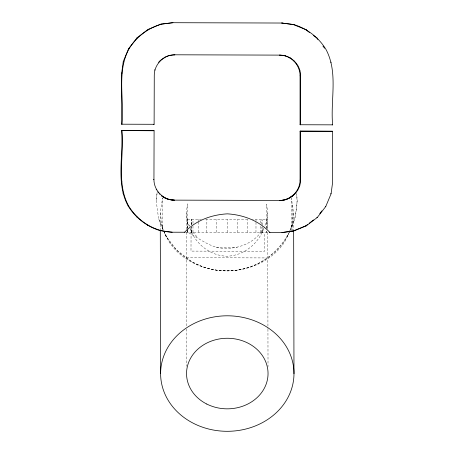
<?xml version="1.0" encoding="UTF-8"?>
<svg xmlns="http://www.w3.org/2000/svg" width="454" height="454" viewBox="0 0 454 454"><rect width="100%" height="100%" fill="white"/><g stroke="black" fill="none" stroke-linecap="round" stroke-linejoin="round"><path stroke-width="0.34" stroke-dasharray="2.27 1.7" d="M263.365 228.328C256.459 241.477 241.142 248.134 226.762 248.417C211.365 248.991 200.356 238.866 187.553 232.255L187.559 229.554M187.564 228.878L187.723 219.424L187.695 228.878M187.553 232.255L187.689 229.554M191.452 232.266L191.469 227.539M191.474 224.838L191.492 219.435M191.56 232.266L191.577 227.539M191.582 224.838L191.599 219.435M191.815 232.266L191.832 226.864M191.838 224.162L191.855 219.435M192.973 232.272L192.99 226.194M193.001 223.493L193.012 219.441M198.341 232.289L198.375 221.478M198.375 220.803L198.381 219.452M206.82 232.312L206.859 219.481M216.672 232.346L216.711 219.509M227.227 232.374L227.267 219.543M237.765 232.408L237.805 219.577M247.566 232.437L247.606 219.605M255.965 232.465L255.999 221.66M255.999 220.984L256.005 219.634M260.704 232.482L260.721 225.729M260.732 223.022L260.744 219.645M261.714 232.482L261.731 227.079M261.737 224.378L261.754 219.651M262.389 232.488L262.406 225.729M262.412 225.053L262.429 219.651M266.265 232.499L266.271 231.148M266.282 228.447L266.305 219.662M267.729 229.122L267.758 219.668L252.276 219.623M191.077 232.266L190.986 251.096L264.568 251.323L264.659 232.493M292.268 231.165L292.393 204.992M157.118 192.666L156.114 200.265L158.571 218.533L163.202 229.872L158.571 218.533M156.17 200.265L157.175 192.666M160.285 230.632L160.245 212.92L162.589 197.984L162.657 229.542M186.225 229.503L186.185 213L187.616 203.874L187.678 230.229M266.39 228.345L266.333 204.113C268.428 211.995 267.565 220.303 264.024 227.59M291.496 231.296L291.417 198.375L293.619 213.335L291.275 228.271L290.237 230.422M190.147 228.583C195.436 243.974 210.31 255.778 226.779 256.215C243.475 255.874 258.581 243.843 263.802 228.197M287.495 236.08L294.935 218.59L297.353 200.322L296.479 193.699C299.992 220.638 284.874 247.578 261.975 261.436A70.591 70.591 0 0 1 191.384 261.408L176.771 250.188L165.557 235.564L164.246 232.397M291.491 226.887L291.752 225.224L292.183 225.224M289.204 232.55L284.544 242.181A66.687 57.754 -0.1 0 1 169.036 241.829L162.294 227.539L161.993 224.821M187.593 219.424L201.48 219.464M205.713 219.475L248.747 219.611M185.834 232.249L268.74 232.505M216.218 247.18L237.311 247.243M186.532 257.685L266.543 257.929M190.652 228.742L191.56 230.66L198.001 237.992M166.856 237.209L165.602 235.564L164.297 232.397L165.619 235.564A70.591 70.591 0 0 0 287.881 235.609M189.443 226.183L187.53 222.137L186.185 213M188.836 224.906L189.273 226.132M160.245 212.92L162.441 227.88M293.619 213.335L293.659 230.887M267.678 213.255L267.712 229.066M267.724 232.499L267.939 328.497M267.939 329.201L268.025 366.611M266.396 231.114L266.396 232.499M262.134 230.882L262.14 232.794M191.56 230.66L191.565 232.579M187.678 230.904L187.684 232.255M186.231 232.249L186.441 326.131M186.446 328.951L186.532 366.361"/><path stroke-width="0.68" d="M160.188 230.643C146.801 226.625 135.394 217.824 128.096 205.9C115.594 182.792 123.76 155.506 121.519 130.616L154.099 130.712L153.946 179.534C153.844 190.521 163.429 200.163 174.415 200.129C170.074 199.913 165.494 198.96 162.072 196.117M169.546 55.473L169.053 55.473L174.864 54.792C163.877 54.69 154.235 64.269 154.269 75.262L154.116 124.294L121.541 124.197L121.695 73.06L123.261 61.477L128.584 48.737L137.023 37.807L148.004 29.436L160.773 24.193L172.861 22.7L160.773 24.193M172.214 232.21C154.292 231.636 137.795 221.115 128.59 205.9C116.088 182.792 124.254 155.506 122.013 130.616M161.266 24.193C147.879 28.148 136.438 36.876 129.078 48.737C116.406 71.84 124.447 99.25 122.035 124.197L121.541 124.197M300.554 131.161L300.554 180.107C300.565 191.242 290.583 200.821 279.477 200.452C290.429 200.583 300.049 191.049 300.06 180.107L300.06 131.161L332.634 131.263L332.634 182.258L331.085 193.767L325.762 206.508L317.323 217.438L306.342 225.808L293.568 231.058L281.979 232.544L269.228 232.505M158.605 62.351L159.422 61.29M319.781 213.613L321.892 210.883M184.67 232.244C195.685 220.474 211.479 214.719 227.346 213.845C243.202 214.816 258.962 220.667 269.903 232.505M160.898 59.945L164.592 57.51M293.715 230.791L305.848 225.808L307.494 224.554M309.14 223.3L313.532 219.952M164.717 57.255L168.434 55.729M281.894 232.544L293.659 230.887L293.982 373.75A66.687 57.754 -0.1 0 1 193.705 423.457A66.687 57.754 -0.1 0 1 194.193 323.43A66.687 57.754 -0.1 0 1 293.982 373.75M293.886 24.595L281.809 23.035L293.886 24.595C307.245 28.642 318.634 37.438 325.927 49.344C338.406 72.521 330.291 99.886 332.634 124.844L332.141 124.844M148.004 29.436L148.498 29.436M293.392 24.595L306.626 29.919M137.023 37.807L137.517 37.807M313.232 35.406L317.55 38.363M128.584 48.737L129.078 48.737M285.413 55.831L279.607 55.116C290.77 54.877 300.792 64.564 300.554 75.835L300.554 124.748L300.06 124.748L300.06 75.835C300.122 66.71 293.704 58.265 284.919 55.831M289.862 57.896L290.356 57.896M159.831 60.762L160.324 60.762M294.107 61.171L294.601 61.171M123.261 61.477L123.755 61.477M330.711 62.204L331.204 62.204M297.359 65.433L297.852 65.433M154.491 69.95L154.984 69.95M299.39 70.393L299.884 70.393M121.695 73.06L122.188 73.06M300.06 75.835L300.554 75.835M153.622 124.294L154.116 124.294M154.099 130.712L121.519 130.616M332.634 131.263L300.06 131.161M153.452 179.534L153.946 179.534M300.06 180.107L300.554 180.107M121.366 181.538L121.859 181.538M299.362 185.294L299.856 185.294M156.17 189.806L156.664 189.806M297.291 190.243L297.784 190.243M122.852 193.132L123.346 193.132M330.591 193.767L331.085 193.767M159.422 194.074L159.916 194.074M294.016 194.482L294.51 194.482M163.667 197.348L164.161 197.348M290.248 197.734L289.754 197.734L294.073 194.482A20.532 20.532 0 0 1 279.539 200.452M168.61 199.414L169.104 199.414M284.794 199.771L285.288 199.771M128.096 205.9L128.59 205.9M325.268 206.508L325.762 206.508M136.472 216.881L136.966 216.881M316.83 217.438L317.323 217.438M147.397 225.32L147.891 225.32M305.848 225.808L306.342 225.808M160.143 230.643L160.631 230.643M293.074 231.058L293.568 231.058M172.367 22.7L282.303 23.035M174.37 54.792L280.101 55.116M300.06 124.748L332.634 124.844M279.97 200.452L173.922 200.129A20.532 20.532 0 0 1 161.437 195.85M184.96 232.244L172.128 232.21L160.285 230.632L160.602 373.341M306.132 29.919L309.407 32.455M317.057 38.363L317.896 39.458M322.919 46.047L324.593 48.243M157.725 191.843L158.633 192.956M206.769 404.043A40.746 35.287 -0.1 0 0 268.042 373.67A40.746 35.287 -0.1 0 0 207.069 342.923A40.746 35.287 -0.1 0 0 206.769 404.043"/></g></svg>
